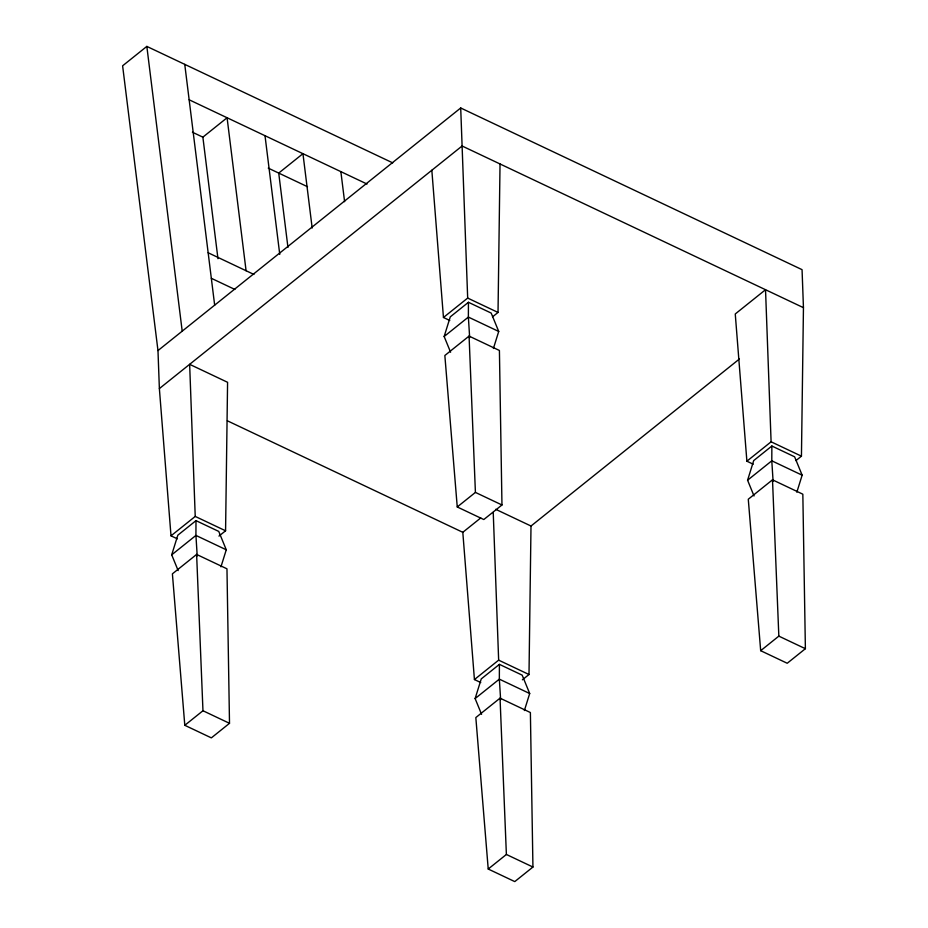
<?xml version="1.0" encoding="UTF-8"?>
<svg xmlns="http://www.w3.org/2000/svg" width="928" height="928" viewBox="0 0 928 928"><rect width="100%" height="100%" fill="white"/><g stroke="black" fill="none" stroke-linecap="round" stroke-linejoin="round"><path stroke-width="1.39" d="M220.957 566.822L226.27 549.794L218.753 531.419L195.994 520.643L195.924 535.421L197.212 555.93M493.406 348.487L498.719 331.458L491.202 313.084L468.443 302.296L468.373 317.086L469.661 337.583M524.378 710.546L529.691 693.518L522.174 675.143L499.415 664.367L499.345 679.145L500.633 699.654M796.839 492.211L802.14 475.182L794.623 456.808L771.864 446.02L771.794 460.81L773.094 481.307M218.962 536.082L225.574 530.793L227.58 382.301L189.648 364.333L195.228 516.42L171.007 535.827L177.329 538.82M492.513 316.866L498.023 312.446L500.03 163.954M522.383 679.806L528.995 674.517L531.002 526.025L739.384 359.02M795.946 460.59L801.444 456.17L803.451 307.678L802.059 269.665L460.706 107.973L157.98 350.575L159.372 388.588L171.007 535.827M178.153 570.592L171.703 554.84L177.828 535.189L195.994 520.643M450.602 352.246L444.152 336.493L450.277 316.854L468.443 302.296M481.574 714.316L475.124 698.564L481.249 678.913L499.415 664.367M754.023 495.97L747.585 480.217L753.71 460.578L771.864 446.02M392.706 162.864L146.833 46.4L122.612 65.807L157.98 350.575M217.964 258.692L202.872 137.158L227.082 117.752L246.082 270.744M159.372 388.588L462.098 145.998L803.451 307.678M449.778 320.485L443.456 317.48L467.677 298.074L460.706 107.973M171.703 554.84L195.924 535.421L226.27 549.794M444.152 336.493L468.373 317.086L498.719 331.458M196.62 554.434L172.399 573.84L184.8 725.302L211.352 737.876L229.506 723.318L226.966 568.806L196.62 554.434L202.965 710.744L184.8 725.302M469.069 336.098L444.848 355.505L457.249 506.966L483.801 519.541L501.967 504.983L499.415 350.471L469.069 336.098L475.414 492.408L457.249 506.966M480.75 682.544L474.428 679.551L462.805 532.312L480.739 517.94M474.428 679.551L498.649 660.144L493.232 512.395M746.889 461.204L771.098 441.798L765.53 289.722L735.254 313.977L746.889 461.204L753.211 464.209M475.124 698.564L499.345 679.145L529.691 693.518M747.585 480.217L771.794 460.81L802.14 475.182M500.041 698.158L475.832 717.564L488.221 869.026L514.773 881.6L532.939 867.042L530.387 712.53L500.041 698.158L506.386 854.468L488.221 869.026M772.502 479.822L748.281 499.229L760.682 650.69L787.222 663.265L805.388 648.707L802.836 494.195L772.502 479.822L778.836 636.132L760.682 650.69M189.161 99.783L367.024 184.034M192.409 132.205L202.872 137.158M268.262 168.13L307.493 186.714M467.677 298.074L498.023 312.446M771.098 441.798L801.444 456.17M208.162 252.776L253.936 274.456M211.329 278.296L234.877 289.443M475.414 492.408L501.967 504.983M778.836 636.132L805.388 648.707M495.691 509.298L531.002 526.025M227.383 420.802L462.805 532.312M195.228 516.42L225.574 530.793M498.649 660.144L528.995 674.517M202.965 710.744L229.506 723.318M506.386 854.468L532.939 867.042M340.866 171.645L344.601 201.678M312.179 228.033L302.946 153.677L278.725 173.084L287.958 247.44M265.014 135.72L279.757 254.388M184.753 64.368L214.67 305.208M146.833 46.4L182.201 331.157M431.833 170.253L443.456 317.48"/></g></svg>
